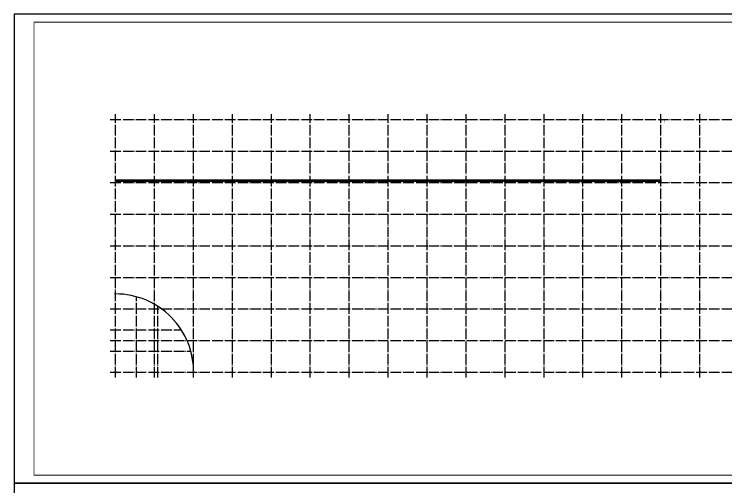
# Model space of a CAD drawing. Extents: x -21908402 to 2681150, y 103181 to 5079726.
# Drawn here: x 1316122 to 1451306, y 369768 to 459581 of the extents above; entities that cross this region are included whole.
import ezdxf

# ---------------------------------------------------------------- set-up
doc = ezdxf.new("R2010")
doc.units = 0
doc.header["$LTSCALE"] = 1000
doc.linetypes.add('DOTE', pattern=[2.42, 2, -0.2, 0.02, -0.2])
for name, color, linetype in [('_TCH_MASK', 7, 'Continuous'), ('DOTE', 1, 'DOTE'), ('PUB_TITLE', 4, 'Continuous')]:
    doc.layers.add(name, color=color, linetype=linetype)

msp = doc.modelspace()

# ---------------------------------------------------------------- linework, layer by layer
at = {"color": 1, "const_width": 30}
msp.add_lwpolyline([(1439325, 438967), (1439725, 438967), (1439725, 439567), (1439325, 439567)], dxfattribs=at)
for start, end in [(90.25752, 90.77259), (359.15787, 90)]:
    msp.add_arc((1335375, 391585), 14833, start, end)
at = {"layer": '_TCH_MASK', "color": 11}
for p, q in [((1335375, 428101), (1439125, 428101)), ((1439125, 427801), (1335375, 427801))]:
    msp.add_line(p, q, dxfattribs=at)
at = {"layer": 'DOTE'}
for p, q in [((1334375, 439567), (1543575, 439567)), ((1335375, 390567), (1335375, 440567)), ((1342775, 390567), (1342775, 440567)), ((1350175, 390567), (1350175, 440567)), ((1357575, 390567), (1357575, 440567)), ((1364975, 390567), (1364975, 440567)), ((1372375, 390567), (1372375, 440567)), ((1379775, 390567), (1379775, 440567)), ((1387175, 390567), (1387175, 440567)), ((1394575, 390567), (1394575, 440567)), ((1401975, 390567), (1401975, 440567)), ((1409375, 390567), (1409375, 440567)), ((1416775, 390567), (1416775, 440567)), ((1424175, 390567), (1424175, 440567)), ((1431575, 390567), (1431575, 440567)), ((1438975, 390567), (1438975, 440567)), ((1446375, 390567), (1446375, 440567)), ((1334375, 433567), (1543575, 433567)), ((1334375, 427567), (1543575, 427567)), ((1334375, 421567), (1543575, 421567)), ((1334375, 415567), (1543575, 415567)), ((1334375, 409567), (1543575, 409567)), ((1334375, 403567), (1543575, 403567)), ((1334375, 397567), (1543575, 397567)), ((1334375, 391567), (1543575, 391567))]:
    msp.add_line(p, q, dxfattribs=at)
at = {"layer": 'DOTE', "color": 253}
for p, q in [((1339375, 390567), (1339375, 405868)), ((1343375, 390567), (1343375, 404075)), ((1334375, 399567), (1347877, 399567)), ((1334375, 395567), (1349663, 395567))]:
    msp.add_line(p, q, dxfattribs=at)
at = {"layer": 'PUB_TITLE'}
for points in [[(1316122, 370481), (1568422, 370481), (1568422, 459581), (1316122, 459581)], [(1316122, 281381), (1568422, 281381), (1568422, 370481), (1316122, 370481)]]:
    msp.add_lwpolyline(points, close=True, dxfattribs=at)
at = {"layer": 'PUB_TITLE', "const_width": 150}
msp.add_lwpolyline([(1319872, 371981), (1566922, 371981), (1566922, 458081), (1319872, 458081)], close=True, dxfattribs=at)

doc.saveas('drawing.dxf')
